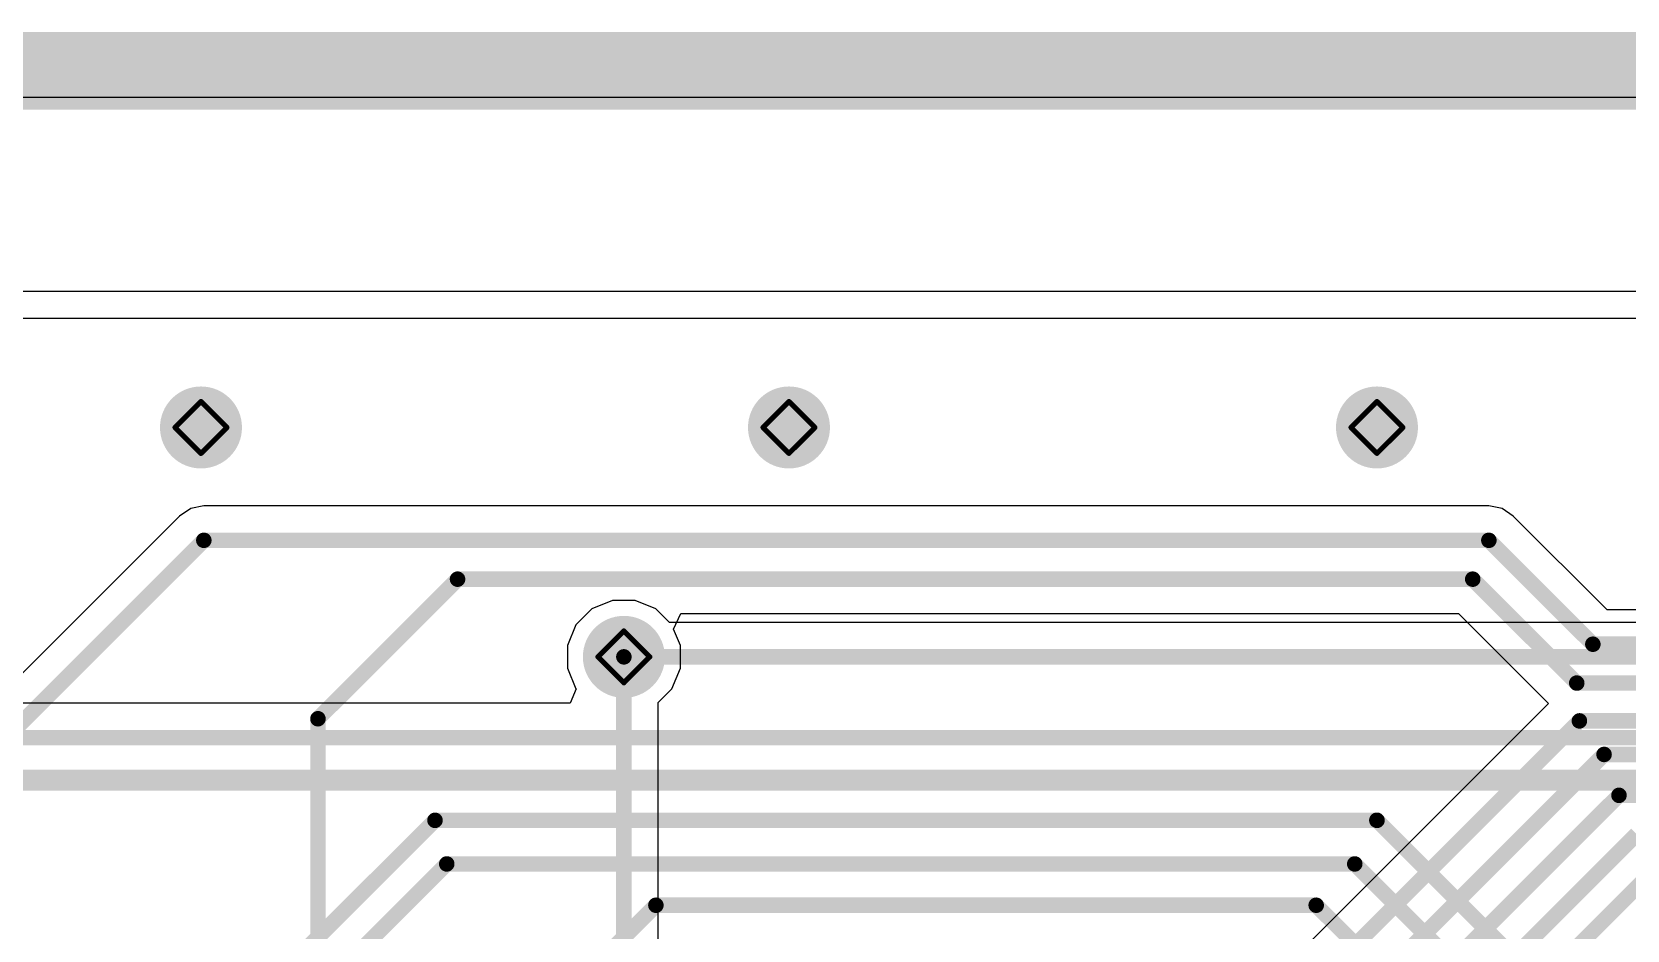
# Model space of a CAD drawing. Header units: inches. Extents: x -31 to 249, y -28 to 261.
# Drawn here: x 22.5 to 38.14, y 80.28 to 89.09 of the extents above; entities that cross this region are included whole.
import ezdxf

# ---------------------------------------------------------------- set-up
doc = ezdxf.new("R2010")
doc.units = ezdxf.units.IN
for name, color, linetype in [('Board Outline', 216, 'Continuous'), ('Bottom Layer', 5, 'Continuous'), ('Bottom Solder', 6, 'Continuous'), ('Drill Drawing', 1, 'Continuous'), ('Top Layer', 1, 'Continuous'), ('Top Overlay', 2, 'Continuous'), ('Top Solder', 216, 'Continuous'), ('Via Holes', 16, 'Continuous')]:
    doc.layers.add(name, color=color, linetype=linetype)

# ---------------------------------------------------------------- blocks, each defined once
blk = doc.blocks.new('6437288_3_41')
at = {"layer": 'Top Overlay'}
for points in [[(32.5, -3.75, 0.127, 0.127, 0), (-32.5, -3.75, 0.127, 0.127, 0)], [(35.5, -10.75, 0.127, 0.127, 0), (-35.5, -10.75, 0.127, 0.127, 0)]]:
    blk.add_lwpolyline(points, format="xyseb", dxfattribs=at)

msp = doc.modelspace()

# ---------------------------------------------------------------- hatches: boundary and pattern name
at = {"layer": 'Bottom Layer'}
h = msp.add_hatch(color=5, dxfattribs=at)
edge = h.paths.add_edge_path()
edge.add_arc((24.154, 85.206), 0.3, 0, 360)
h = msp.add_hatch(color=5, dxfattribs=at)
edge = h.paths.add_edge_path()
edge.add_arc((29.92, 85.206), 0.3, 0, 360)
h = msp.add_hatch(color=5, dxfattribs=at)
edge = h.paths.add_edge_path()
edge.add_arc((35.686, 85.206), 0.3, 0, 360)
h = msp.add_hatch(color=5, dxfattribs=at)
edge = h.paths.add_edge_path()
edge.add_arc((28.301, 82.956), 0.3, 0, 360)
at = {"layer": 'Bottom Solder'}
h = msp.add_hatch(color=6, dxfattribs=at)
edge = h.paths.add_edge_path()
edge.add_arc((24.154, 85.206), 0.402, 0, 360)
h = msp.add_hatch(color=6, dxfattribs=at)
edge = h.paths.add_edge_path()
edge.add_arc((29.92, 85.206), 0.402, 0, 360)
h = msp.add_hatch(color=6, dxfattribs=at)
edge = h.paths.add_edge_path()
edge.add_arc((35.686, 85.206), 0.402, 0, 360)
h = msp.add_hatch(color=6, dxfattribs=at)
edge = h.paths.add_edge_path()
edge.add_arc((28.301, 82.956), 0.402, 0, 360)
at = {"layer": 'Top Layer'}
h = msp.add_hatch(color=1, dxfattribs=at)
edge = h.paths.add_edge_path()
edge.add_arc((24.154, 85.206), 0.3, 0, 360)
h = msp.add_hatch(color=1, dxfattribs=at)
edge = h.paths.add_edge_path()
edge.add_arc((29.92, 85.206), 0.3, 0, 360)
h = msp.add_hatch(color=1, dxfattribs=at)
edge = h.paths.add_edge_path()
edge.add_arc((35.686, 85.206), 0.3, 0, 360)
h = msp.add_hatch(color=1, dxfattribs=at)
edge = h.paths.add_edge_path()
edge.add_arc((28.301, 82.956), 0.3, 0, 360)
at = {"layer": 'Top Solder'}
h = msp.add_hatch(color=216, dxfattribs=at)
edge = h.paths.add_edge_path()
edge.add_arc((24.154, 85.206), 0.402, 0, 360)
h = msp.add_hatch(color=216, dxfattribs=at)
edge = h.paths.add_edge_path()
edge.add_arc((29.92, 85.206), 0.402, 0, 360)
h = msp.add_hatch(color=216, dxfattribs=at)
edge = h.paths.add_edge_path()
edge.add_arc((35.686, 85.206), 0.402, 0, 360)
h = msp.add_hatch(color=216, dxfattribs=at)
edge = h.paths.add_edge_path()
edge.add_arc((28.301, 82.956), 0.402, 0, 360)
at = {"layer": 'Via Holes'}
h = msp.add_hatch(color=7, dxfattribs=at)
edge = h.paths.add_edge_path()
edge.add_arc((24.154, 85.206), 0.15, 0, 360)
h = msp.add_hatch(color=7, dxfattribs=at)
edge = h.paths.add_edge_path()
edge.add_arc((29.92, 85.206), 0.15, 0, 360)
h = msp.add_hatch(color=7, dxfattribs=at)
edge = h.paths.add_edge_path()
edge.add_arc((35.686, 85.206), 0.15, 0, 360)
h = msp.add_hatch(color=7, dxfattribs=at)
edge = h.paths.add_edge_path()
edge.add_arc((28.301, 82.956), 0.15, 0, 360)

# ---------------------------------------------------------------- linework, layer by layer
at = {"layer": 'Board Outline'}
msp.add_lwpolyline([(0, 88.705, 0.762, 0.762, 0), (135, 88.705, 0.762, 0.762, 0)], format="xyseb", dxfattribs=at)
at = {"layer": 'Bottom Layer'}
for p, q in [((0.259, 88.446), (121.717, 88.446)), ((38.69, 86.538), (8.911, 86.538)), ((21.591, 86.279), (38.316, 86.279)), ((23.944, 84.337), (22.063, 82.456)), ((24.053, 84.41), (23.944, 84.337)), ((24.182, 84.436), (24.053, 84.41)), ((36.783, 84.436), (24.182, 84.436)), ((36.912, 84.41), (36.783, 84.436)), ((37.021, 84.337), (36.912, 84.41)), ((37.942, 83.416), (37.021, 84.337)), ((28.787, 83.229), (28.858, 83.382)), ((28.858, 83.382), (36.486, 83.382)), ((36.486, 83.382), (37.367, 82.5)), ((39.027, 83.416), (37.942, 83.416)), ((28.855, 83.067), (28.787, 83.229)), ((28.855, 82.846), (28.855, 83.067)), ((28.77, 82.643), (28.855, 82.846)), ((28.637, 82.51), (28.77, 82.643)), ((28.637, 79.528), (28.637, 82.51)), ((37.367, 82.5), (34.206, 79.338))]:
    msp.add_line(p, q, dxfattribs=at)
for points in [[(22.301, 82.218, 0.152, 0.152, 0), (24.182, 84.099, 0.152, 0.152, 0)], [(24.182, 84.099, 0.152, 0.152, 0), (36.783, 84.099, 0.152, 0.152, 0)], [(36.783, 84.099, 0.152, 0.152, 0), (37.803, 83.08, 0.152, 0.152, 0)], [(25.301, 82.349, 0.152, 0.152, 0), (26.67, 83.718, 0.152, 0.152, 0)], [(26.67, 83.718, 0.152, 0.152, 0), (36.625, 83.718, 0.152, 0.152, 0)], [(36.625, 83.718, 0.152, 0.152, 0), (37.645, 82.699, 0.152, 0.152, 0)], [(37.803, 83.08, 0.152, 0.152, 0), (89.138, 83.08, 0.152, 0.152, 0)], [(28.301, 76.206, 0.152, 0.152, 0), (28.301, 82.956, 0.152, 0.152, 0)], [(37.645, 82.699, 0.152, 0.152, 0), (88.98, 82.699, 0.152, 0.152, 0)], [(25.301, 76.206, 0.152, 0.152, 0), (25.301, 82.349, 0.152, 0.152, 0)], [(34.444, 79.1, 0.152, 0.152, 0), (37.671, 82.328, 0.152, 0.152, 0)], [(37.671, 82.328, 0.152, 0.152, 0), (81.841, 82.328, 0.152, 0.152, 0)], [(34.807, 78.893, 0.152, 0.152, 0), (37.913, 81.999, 0.152, 0.152, 0)], [(37.913, 81.999, 0.152, 0.152, 0), (81.552, 81.999, 0.152, 0.152, 0)], [(35.172, 78.712, 0.152, 0.152, 0), (38.059, 81.598, 0.152, 0.152, 0)], [(38.059, 81.598, 0.152, 0.152, 0), (81.332, 81.598, 0.152, 0.152, 0)], [(35.54, 78.526, 0.152, 0.152, 0), (38.232, 81.217, 0.152, 0.152, 0)], [(35.905, 78.368, 0.152, 0.152, 0), (38.409, 80.872, 0.152, 0.152, 0)]]:
    msp.add_lwpolyline(points, format="xyseb", dxfattribs=at)
for points in [[(24.144, 84.099, 0.0762, 0.0762, 1), (24.22, 84.099, 0.0762, 0.0762, 1)], [(24.144, 84.099, 0.0762, 0.0762, 1), (24.22, 84.099, 0.0762, 0.0762, 1)], [(36.745, 84.099, 0.0762, 0.0762, 1), (36.821, 84.099, 0.0762, 0.0762, 1)], [(36.745, 84.099, 0.0762, 0.0762, 1), (36.821, 84.099, 0.0762, 0.0762, 1)], [(26.632, 83.718, 0.0762, 0.0762, 1), (26.708, 83.718, 0.0762, 0.0762, 1)], [(26.632, 83.718, 0.0762, 0.0762, 1), (26.708, 83.718, 0.0762, 0.0762, 1)], [(36.587, 83.718, 0.0762, 0.0762, 1), (36.663, 83.718, 0.0762, 0.0762, 1)], [(36.587, 83.718, 0.0762, 0.0762, 1), (36.663, 83.718, 0.0762, 0.0762, 1)], [(37.765, 83.08, 0.0762, 0.0762, 1), (37.841, 83.08, 0.0762, 0.0762, 1)], [(37.765, 83.08, 0.0762, 0.0762, 1), (37.841, 83.08, 0.0762, 0.0762, 1)], [(28.263, 82.956, 0.0762, 0.0762, 1), (28.339, 82.956, 0.0762, 0.0762, 1)], [(37.607, 82.699, 0.0762, 0.0762, 1), (37.683, 82.699, 0.0762, 0.0762, 1)], [(37.607, 82.699, 0.0762, 0.0762, 1), (37.683, 82.699, 0.0762, 0.0762, 1)], [(25.263, 82.349, 0.0762, 0.0762, 1), (25.339, 82.349, 0.0762, 0.0762, 1)], [(25.263, 82.349, 0.0762, 0.0762, 1), (25.339, 82.349, 0.0762, 0.0762, 1)], [(37.633, 82.328, 0.0762, 0.0762, 1), (37.709, 82.328, 0.0762, 0.0762, 1)], [(37.633, 82.328, 0.0762, 0.0762, 1), (37.709, 82.328, 0.0762, 0.0762, 1)], [(37.875, 81.999, 0.0762, 0.0762, 1), (37.951, 81.999, 0.0762, 0.0762, 1)], [(37.875, 81.999, 0.0762, 0.0762, 1), (37.951, 81.999, 0.0762, 0.0762, 1)], [(38.021, 81.598, 0.0762, 0.0762, 1), (38.097, 81.598, 0.0762, 0.0762, 1)], [(38.021, 81.598, 0.0762, 0.0762, 1), (38.097, 81.598, 0.0762, 0.0762, 1)]]:
    msp.add_lwpolyline(points, format="xyseb", close=True, dxfattribs=at)
at = {"layer": 'Drill Drawing'}
for points in [[(23.9, 85.206, 0.0508, 0.0508, 0), (24.154, 85.46, 0.0508, 0.0508, 0)], [(24.154, 85.46, 0.0508, 0.0508, 0), (24.408, 85.206, 0.0508, 0.0508, 0)], [(29.666, 85.206, 0.0508, 0.0508, 0), (29.92, 85.46, 0.0508, 0.0508, 0)], [(29.92, 85.46, 0.0508, 0.0508, 0), (30.174, 85.206, 0.0508, 0.0508, 0)], [(35.432, 85.206, 0.0508, 0.0508, 0), (35.686, 85.46, 0.0508, 0.0508, 0)], [(35.686, 85.46, 0.0508, 0.0508, 0), (35.94, 85.206, 0.0508, 0.0508, 0)], [(23.9, 85.206, 0.0508, 0.0508, 0), (24.154, 84.952, 0.0508, 0.0508, 0)], [(24.154, 84.952, 0.0508, 0.0508, 0), (24.408, 85.206, 0.0508, 0.0508, 0)], [(29.666, 85.206, 0.0508, 0.0508, 0), (29.92, 84.952, 0.0508, 0.0508, 0)], [(29.92, 84.952, 0.0508, 0.0508, 0), (30.174, 85.206, 0.0508, 0.0508, 0)], [(35.432, 85.206, 0.0508, 0.0508, 0), (35.686, 84.952, 0.0508, 0.0508, 0)], [(35.686, 84.952, 0.0508, 0.0508, 0), (35.94, 85.206, 0.0508, 0.0508, 0)], [(28.047, 82.956, 0.0508, 0.0508, 0), (28.301, 83.21, 0.0508, 0.0508, 0)], [(28.301, 83.21, 0.0508, 0.0508, 0), (28.555, 82.956, 0.0508, 0.0508, 0)], [(28.047, 82.956, 0.0508, 0.0508, 0), (28.301, 82.702, 0.0508, 0.0508, 0)], [(28.301, 82.702, 0.0508, 0.0508, 0), (28.555, 82.956, 0.0508, 0.0508, 0)]]:
    msp.add_lwpolyline(points, format="xyseb", dxfattribs=at)
for points in [[(24.141, 85.46, 0.0254, 0.0254, 1), (24.167, 85.46, 0.0254, 0.0254, 1)], [(24.141, 85.46, 0.0254, 0.0254, 1), (24.167, 85.46, 0.0254, 0.0254, 1)], [(29.907, 85.46, 0.0254, 0.0254, 1), (29.932, 85.46, 0.0254, 0.0254, 1)], [(29.907, 85.46, 0.0254, 0.0254, 1), (29.932, 85.46, 0.0254, 0.0254, 1)], [(35.673, 85.46, 0.0254, 0.0254, 1), (35.698, 85.46, 0.0254, 0.0254, 1)], [(35.673, 85.46, 0.0254, 0.0254, 1), (35.698, 85.46, 0.0254, 0.0254, 1)], [(23.887, 85.206, 0.0254, 0.0254, 1), (23.913, 85.206, 0.0254, 0.0254, 1)], [(23.887, 85.206, 0.0254, 0.0254, 1), (23.913, 85.206, 0.0254, 0.0254, 1)], [(24.395, 85.206, 0.0254, 0.0254, 1), (24.421, 85.206, 0.0254, 0.0254, 1)], [(24.395, 85.206, 0.0254, 0.0254, 1), (24.421, 85.206, 0.0254, 0.0254, 1)], [(29.653, 85.206, 0.0254, 0.0254, 1), (29.678, 85.206, 0.0254, 0.0254, 1)], [(29.653, 85.206, 0.0254, 0.0254, 1), (29.678, 85.206, 0.0254, 0.0254, 1)], [(30.161, 85.206, 0.0254, 0.0254, 1), (30.186, 85.206, 0.0254, 0.0254, 1)], [(30.161, 85.206, 0.0254, 0.0254, 1), (30.186, 85.206, 0.0254, 0.0254, 1)], [(35.419, 85.206, 0.0254, 0.0254, 1), (35.444, 85.206, 0.0254, 0.0254, 1)], [(35.419, 85.206, 0.0254, 0.0254, 1), (35.444, 85.206, 0.0254, 0.0254, 1)], [(35.927, 85.206, 0.0254, 0.0254, 1), (35.952, 85.206, 0.0254, 0.0254, 1)], [(35.927, 85.206, 0.0254, 0.0254, 1), (35.952, 85.206, 0.0254, 0.0254, 1)], [(24.141, 84.952, 0.0254, 0.0254, 1), (24.167, 84.952, 0.0254, 0.0254, 1)], [(24.141, 84.952, 0.0254, 0.0254, 1), (24.167, 84.952, 0.0254, 0.0254, 1)], [(29.907, 84.952, 0.0254, 0.0254, 1), (29.932, 84.952, 0.0254, 0.0254, 1)], [(29.907, 84.952, 0.0254, 0.0254, 1), (29.932, 84.952, 0.0254, 0.0254, 1)], [(35.673, 84.952, 0.0254, 0.0254, 1), (35.698, 84.952, 0.0254, 0.0254, 1)], [(35.673, 84.952, 0.0254, 0.0254, 1), (35.698, 84.952, 0.0254, 0.0254, 1)], [(28.288, 83.21, 0.0254, 0.0254, 1), (28.314, 83.21, 0.0254, 0.0254, 1)], [(28.288, 83.21, 0.0254, 0.0254, 1), (28.314, 83.21, 0.0254, 0.0254, 1)], [(28.034, 82.956, 0.0254, 0.0254, 1), (28.06, 82.956, 0.0254, 0.0254, 1)], [(28.034, 82.956, 0.0254, 0.0254, 1), (28.06, 82.956, 0.0254, 0.0254, 1)], [(28.542, 82.956, 0.0254, 0.0254, 1), (28.568, 82.956, 0.0254, 0.0254, 1)], [(28.542, 82.956, 0.0254, 0.0254, 1), (28.568, 82.956, 0.0254, 0.0254, 1)], [(28.288, 82.702, 0.0254, 0.0254, 1), (28.314, 82.702, 0.0254, 0.0254, 1)], [(28.288, 82.702, 0.0254, 0.0254, 1), (28.314, 82.702, 0.0254, 0.0254, 1)]]:
    msp.add_lwpolyline(points, format="xyseb", close=True, dxfattribs=at)
at = {"layer": 'Top Layer'}
for p, q in [((0.259, 88.446), (134.741, 88.446)), ((27.987, 83.426), (27.831, 83.27)), ((28.191, 83.51), (27.987, 83.426)), ((28.411, 83.51), (28.191, 83.51)), ((28.615, 83.426), (28.411, 83.51)), ((28.748, 83.293), (28.615, 83.426)), ((27.831, 83.27), (27.747, 83.067)), ((39.294, 83.293), (28.748, 83.293)), ((27.747, 83.067), (27.747, 82.846)), ((27.747, 82.846), (27.831, 82.643)), ((27.832, 82.642), (27.774, 82.501)), ((27.831, 82.643), (27.832, 82.642)), ((27.774, 82.501), (21.879, 82.501))]:
    msp.add_line(p, q, dxfattribs=at)
for points in [[(28.301, 82.956, 0.152, 0.152, 0), (46.05, 82.956, 0.152, 0.152, 0)], [(17.426, 82.164, 0.152, 0.152, 0), (39.678, 82.164, 0.152, 0.152, 0)], [(20.079, 81.774, 0.152, 0.152, 0), (39.418, 81.774, 0.152, 0.152, 0)], [(23.801, 78.706, 0.152, 0.152, 0), (26.449, 81.353, 0.152, 0.152, 0)], [(26.449, 81.353, 0.152, 0.152, 0), (35.686, 81.353, 0.152, 0.152, 0)], [(35.686, 81.353, 0.152, 0.152, 0), (39.907, 77.132, 0.152, 0.152, 0)], [(25.376, 79.737, 0.152, 0.152, 0), (26.564, 80.925, 0.152, 0.152, 0)], [(26.564, 80.925, 0.152, 0.152, 0), (35.468, 80.925, 0.152, 0.152, 0)], [(35.468, 80.925, 0.152, 0.152, 0), (39.418, 76.975, 0.152, 0.152, 0)], [(26.801, 78.706, 0.152, 0.152, 0), (28.615, 80.52, 0.152, 0.152, 0)], [(28.615, 80.52, 0.152, 0.152, 0), (35.09, 80.52, 0.152, 0.152, 0)], [(35.09, 80.52, 0.152, 0.152, 0), (38.735, 76.875, 0.152, 0.152, 0)]]:
    msp.add_lwpolyline(points, format="xyseb", dxfattribs=at)
for points in [[(28.263, 82.956, 0.0762, 0.0762, 1), (28.339, 82.956, 0.0762, 0.0762, 1)], [(26.411, 81.353, 0.0762, 0.0762, 1), (26.487, 81.353, 0.0762, 0.0762, 1)], [(26.411, 81.353, 0.0762, 0.0762, 1), (26.487, 81.353, 0.0762, 0.0762, 1)], [(35.647, 81.353, 0.0762, 0.0762, 1), (35.724, 81.353, 0.0762, 0.0762, 1)], [(35.647, 81.353, 0.0762, 0.0762, 1), (35.724, 81.353, 0.0762, 0.0762, 1)], [(26.526, 80.925, 0.0762, 0.0762, 1), (26.602, 80.925, 0.0762, 0.0762, 1)], [(26.526, 80.925, 0.0762, 0.0762, 1), (26.602, 80.925, 0.0762, 0.0762, 1)], [(35.43, 80.925, 0.0762, 0.0762, 1), (35.506, 80.925, 0.0762, 0.0762, 1)], [(35.43, 80.925, 0.0762, 0.0762, 1), (35.506, 80.925, 0.0762, 0.0762, 1)], [(28.577, 80.52, 0.0762, 0.0762, 1), (28.653, 80.52, 0.0762, 0.0762, 1)], [(28.577, 80.52, 0.0762, 0.0762, 1), (28.653, 80.52, 0.0762, 0.0762, 1)], [(35.052, 80.52, 0.0762, 0.0762, 1), (35.128, 80.52, 0.0762, 0.0762, 1)], [(35.052, 80.52, 0.0762, 0.0762, 1), (35.128, 80.52, 0.0762, 0.0762, 1)]]:
    msp.add_lwpolyline(points, format="xyseb", close=True, dxfattribs=at)

# ---------------------------------------------------------------- block references
at = {"rotation": 180}
msp.add_blockref('6437288_3_41', (43.051, 77.956), dxfattribs=at)

doc.saveas('drawing.dxf')
